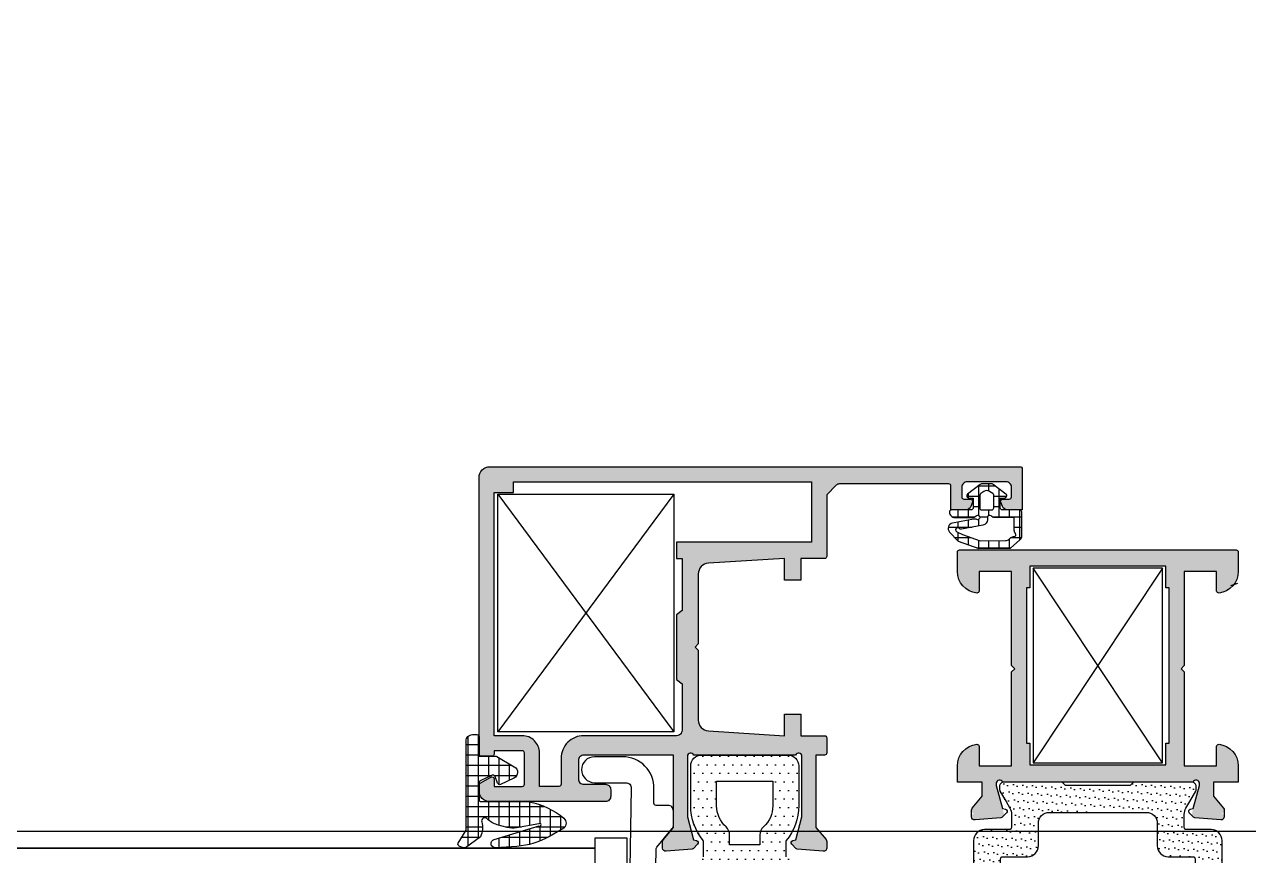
# Model space of a CAD drawing. Header units: inches. Extents: x 21 to 32698, y 13 to 3712.
# Drawn here: x 3815.39 to 3826.73, y 966.86 to 974.55 of the extents above; entities that cross this region are included whole.
import ezdxf

# ---------------------------------------------------------------- set-up
doc = ezdxf.new("R2010")
doc.units = ezdxf.units.IN
doc.header["$MEASUREMENT"] = 0
doc.set_wipeout_variables(frame=1)
for name, color, linetype, lineweight in [('Z_MİM_-KM-GLAZ', 8, 'Continuous', 25), ('Z_MİM_-KM-IZO-THERMAL', 8, 'Continuous', 25), ('Z_MİM_-KM-PATTERN-00', 8, 'Continuous', 25), ('Z_MİM_-KM-PAVEMENT', 8, 'Continuous', 25), ('Z_MİM_-KM-STRS', 8, 'Continuous', 25), ('Z_MİM_-KM-WALL-PLASTER', 8, 'Continuous', 25), ('Z_MİM_1', 8, 'Continuous', 25), ('Z_MİM_aksesuar_k', 8, 'Continuous', 25), ('Z_MİM_ALUMINIUM', 8, 'Continuous', 25), ('Z_MİM_fitiller_k', 8, 'Continuous', 25), ('Z_MİM_hatch_k', 8, 'Continuous', 25), ('Z_MİM_PROFIL', 8, 'Continuous', 25)]:
    doc.layers.add(name, color=color, linetype=linetype, lineweight=lineweight)

# ---------------------------------------------------------------- blocks, each defined once
blk = doc.blocks.new('TRETUVAR')
at = {"layer": 'Z_MİM_-KM-PATTERN-00'}
h = blk.add_hatch(dxfattribs=at)
h.set_pattern_fill('AR-B816', color=256, scale=0.3, angle=90)
h.set_pattern_definition([(90, (21322.77, 490.03), (-60.96, 4e-15), []), (180, (21322.77, 490.03), (-60.96, -60.96), [60.96, -60.96])])
h.paths.add_polyline_path([(22632.772, 2700.032), (19252.772, 2700.032), (19252.772, 2750.032), (19097.772, 2750.032), (19097.772, 2610.032), (22542.772, 2610.032), (22542.772, 2080.13), (22697.772, 2080.13), (22697.772, 1460.13), (22542.772, 1460.13), (22542.772, 980.032), (21222.771, 980.032), (21222.771, 590.032), (20152.772, 590.032), (20152.772, 980.032), (19012.772, 980.032), (19012.775, 1635.031), (18722.771, 1635.031), (18722.772, 2610.032), (18807.772, 2610.032), (18807.772, 2750.032), (18632.772, 2750.032), (18632.771, 1545.031), (18922.774, 1545.031), (18922.771, 890.032), (19882.772, 890.032), (19882.772, 665.017), (20022.751, 665.033), (20022.77, 490.032), (21322.771, 490.032), (21322.771, 890.032), (22632.772, 890.032), (22632.772, 1220.13), (22797.772, 1220.13), (22797.772, 2180.13), (22632.772, 2180.13)])
h.paths.add_polyline_path([(19082.772, 2750.032), (18822.772, 2750.032), (18822.772, 2610.032), (19082.772, 2610.032)], flags=16)
at = {"layer": 'Z_MİM_-KM-PAVEMENT'}
blk.add_lwpolyline([(22542.772, 1460.13), (22542.772, 980.032), (21222.771, 980.032), (21222.771, 590.032), (20152.772, 590.032), (20152.772, 980.032), (19012.772, 980.032), (19012.775, 1635.031), (18722.771, 1635.031), (18722.772, 2610.032), (22542.772, 2610.032), (22542.772, 2080.13), (22697.772, 2080.13), (22697.772, 1460.13)], close=True, dxfattribs=at)
blk = doc.blocks.new('-KM-AL1 150_900')
blk.add_wipeout([(151.488, -34.02), (151.726, -15.48), (149.45, -15.45), (149.45, 7.15), (9.45, 7.15), (9.45, -15.45), (7.398, -15.45), (7.567, -34.061)])
at = {"layer": 'Z_MİM_fitiller_k'}
h = blk.add_hatch(dxfattribs=at)
h.set_pattern_fill('NET', color=256, scale=0.03, angle=180, style=0)
h.set_pattern_definition([(180, (193.33287, -14.8092), (0, -0.09525), []), (270, (193.33287, -14.8092), (0.09525, 0), [])])
h.paths.add_polyline_path([(72.461, -30.389, -0.136845), (72.368, -30.334, 0.776158), (72.317, -30.363, -0.177279), (72.305, -30.5), (72.166, -30.602, -0.088217), (72.16, -30.605), (72.149, -30.605, -0.033998), (72.146, -30.604), (72.109, -30.588, -0.452425), (72.1, -30.559), (72.172, -30.44), (72.172, -29.615, -0.414214), (72.232, -29.555), (72.272, -29.555, -0.414214), (72.292, -29.575), (72.292, -29.755), (72.447, -29.755, -0.131652), (72.457, -29.758), (72.619, -29.852, -0.604052), (72.615, -29.958), (72.491, -30.017, -0.442426), (72.464, -30.005), (72.441, -29.943, 0.440011), (72.414, -29.931), (72.304, -29.983, 0.291473), (72.292, -30.001), (72.292, -30.155, 0.414214), (72.312, -30.175), (72.739, -30.175, -0.046127), (72.757, -30.177, -0.130851), (73.078, -30.33, -0.464272), (73.077, -30.421), (72.944, -30.498, -0.11389), (72.643, -30.59), (72.446, -30.603, -0.874771), (72.43, -30.526), (72.849, -30.401, 2.027799), (72.846, -30.381), (72.639, -30.418, -0.109518), (72.552, -30.414)])
at = {"layer": 'Z_MİM_hatch_k'}
h = blk.add_hatch(color=256, dxfattribs=at)
h.paths.add_polyline_path([(75.512, -29.585, 0.414214), (75.492, -29.565), (75.272, -29.565), (75.272, -29.365), (75.122, -29.365), (75.122, -29.565), (74.416, -29.521, -0.396047), (74.322, -29.421), (74.322, -28.775), (74.292, -28.745), (74.322, -28.715), (74.322, -28.069, -0.396047), (74.416, -27.969), (75.122, -27.925), (75.122, -28.125), (75.272, -28.125), (75.272, -27.925), (75.492, -27.925, 0.414214), (75.512, -27.905), (75.512, -27.336), (75.6, -27.247, -0.200592), (75.628, -27.235), (76.642, -27.235, -0.414214), (76.662, -27.255), (76.662, -27.475), (76.799, -27.475, 0.312902), (76.846, -27.443), (76.861, -27.402, 0.523343), (76.842, -27.375), (76.782, -27.375, -0.414214), (76.762, -27.355), (76.762, -27.265, -0.414214), (76.812, -27.215), (77.172, -27.215, -0.414214), (77.222, -27.265), (77.222, -27.355, -0.414214), (77.202, -27.375), (77.142, -27.375, 0.523343), (77.123, -27.402), (77.139, -27.443, 0.312902), (77.185, -27.475), (77.297, -27.475), (77.322, -27.475), (77.322, -27.095, 0.414214), (77.302, -27.075), (72.392, -27.075, 0.414214), (72.292, -27.175), (72.292, -29.735, 0.414214), (72.312, -29.755), (72.412, -29.755, 0.414214), (72.432, -29.735), (72.432, -29.705), (72.692, -29.705, -0.414214), (72.712, -29.725), (72.712, -30.015, -0.414214), (72.692, -30.035), (72.432, -30.035), (72.432, -29.965, 0.57735), (72.402, -29.948), (72.302, -30.006, 0.267949), (72.292, -30.023), (72.292, -30.075, 0.414214), (72.392, -30.175), (73.462, -30.175, 0.414214), (73.512, -30.125), (73.512, -30.065, 0.414214), (73.462, -30.015), (73.262, -30.015, -0.414214), (73.212, -29.965), (73.212, -29.795, -0.414214), (73.262, -29.745), (74.092, -29.745), (74.092, -30.415), (73.999, -30.527, 0.175452), (73.992, -30.546), (73.992, -30.605, 0.440011), (74.025, -30.635), (74.265, -30.614, 0.176327), (74.277, -30.608), (74.316, -30.569, 0.573146), (74.307, -30.536), (74.279, -30.528), (74.222, -30.315), (74.222, -29.755, -0.843039), (74.28, -29.745), (75.224, -29.745, -0.843039), (75.282, -29.755), (75.282, -30.315), (75.225, -30.528), (75.197, -30.536, 0.573146), (75.188, -30.569), (75.227, -30.608, 0.176327), (75.239, -30.614), (75.48, -30.635, 0.440011), (75.512, -30.605), (75.512, -30.546, 0.175452), (75.505, -30.527), (75.412, -30.415), (75.412, -29.745), (75.492, -29.745, 0.414214), (75.512, -29.725)])
h.paths.add_polyline_path([(72.432, -29.565), (72.432, -27.315), (72.612, -27.315), (72.612, -27.215), (75.372, -27.215), (75.372, -27.775), (74.172, -27.775), (74.122, -27.775), (74.122, -27.925), (74.172, -27.925), (74.172, -28.405), (74.122, -28.445), (74.122, -29.045), (74.172, -29.085), (74.172, -29.515, -0.414214), (74.122, -29.565), (73.262, -29.565, 0.414214), (73.052, -29.775), (73.052, -30.015, -0.414214), (73.032, -30.035), (72.852, -30.035), (72.852, -29.725, 0.414214), (72.692, -29.565)], flags=16)
h = blk.add_hatch(dxfattribs=at)
h.set_pattern_fill('NET', color=256, scale=0.03, angle=180, style=0)
h.set_pattern_definition([(180, (192.24889, -18.0343), (0, -0.09525), []), (270, (192.24889, -18.0343), (0.09525, 0), [])])
h.paths.add_polyline_path([(76.872, -27.56), (76.676, -27.598, 0.594487), (76.649, -27.681), (76.729, -27.765), (76.921, -27.831), (77.213, -27.828), (77.301, -27.752, 0.218314), (77.318, -27.714), (77.318, -27.495, 0.414214), (77.298, -27.475), (77.138, -27.475, -0.414214), (77.118, -27.455), (77.118, -27.365), (77.158, -27.365, 0.715976), (77.171, -27.329), (77.054, -27.239, 0.165518), (77.042, -27.235), (76.945, -27.235, 0.165518), (76.933, -27.239), (76.816, -27.329, 0.715976), (76.828, -27.365), (76.868, -27.365), (76.868, -27.455, -0.414214), (76.848, -27.475), (76.668, -27.475, 0.414214), (76.648, -27.495, 0.414214), (76.698, -27.545), (76.86, -27.545, 0.196262), (76.895, -27.531, -1.871962), (76.901, -27.564, 0.148726)])
h.paths.add_polyline_path([(77.058, -27.455), (77.058, -27.339, 0.255859), (77.049, -27.323), (77.02, -27.304, 0.292354), (76.967, -27.304), (76.938, -27.323, 0.255859), (76.928, -27.339), (76.928, -27.455, 0.414214), (76.948, -27.475), (77.038, -27.475, 0.414214)], flags=16)
h.paths.add_polyline_path([(77.068, -27.545, -0.196262), (77.033, -27.531, 0.664495), (76.999, -27.545), (76.999, -27.566, -0.360529), (76.958, -27.615), (76.759, -27.653, -0.267949), (76.74, -27.646, 1.211391), (76.716, -27.677), (76.768, -27.704), (76.932, -27.761), (77.168, -27.759, 0.177462), (77.201, -27.747), (77.217, -27.732, -0.175046), (77.249, -27.72, 0.629075), (77.26, -27.696, -0.175045), (77.248, -27.664), (77.248, -27.545)], flags=16)
h = blk.add_hatch(dxfattribs=at)
h.set_pattern_fill('DOTS', color=256, scale=0.05, angle=180, style=0)
h.set_pattern_definition([(180, (168.31831, 41.39301), (-0.0396875, -0.079375), [0, -0.079375])])
h.paths.add_polyline_path([(74.252, -29.845, -0.414214), (74.352, -29.745), (75.152, -29.745, -0.414214), (75.252, -29.845), (75.252, -30.215, -0.178739), (75.132, -30.54), (75.132, -30.704), (75.267, -30.715, -0.267949), (75.308, -30.744), (75.554, -31.272), (75.571, -31.504, -0.434812), (75.551, -31.525), (75.036, -31.525), (75.032, -31.618, 0.017432), (75.032, -31.625), (75.004, -32.443, 0.450467), (75.024, -32.465), (75.054, -32.465, -0.791418), (75.076, -32.56), (74.984, -32.606), (74.922, -33.108, -0.378866), (74.902, -33.125), (74.672, -33.125, -1.732051), (74.715, -33.05, 0.300347), (74.712, -32.995), (74.712, -32.702, 0.891613), (74.199, -32.554), (74.284, -32.849, -0.810647), (74.18, -32.904), (74.036, -32.732, -0.176327), (74.012, -32.667), (74.012, -32.265), (74.212, -32.265), (74.212, -30.763, -0.388879), (74.258, -30.714), (74.372, -30.704), (74.372, -30.54, -0.178739), (74.252, -30.215)])
h.paths.add_polyline_path([(74.612, -30.575), (74.612, -30.434, -0.255924), (74.492, -30.215), (74.492, -29.985), (75.012, -29.985), (75.012, -30.215, -0.255924), (74.892, -30.434), (74.892, -30.575)], flags=16)
h.paths.add_polyline_path([(74.452, -30.975), (74.452, -32.175), (74.61, -32.175, -0.105295), (74.792, -32.284), (74.792, -30.975)], flags=16)
h.paths.add_polyline_path([(74.942, -30.975), (74.942, -31.285), (75.296, -31.285), (75.151, -30.975)], flags=16)
h = blk.add_hatch(dxfattribs=at)
h.set_pattern_fill('DOTS', color=256, scale=0.05, angle=240, style=0)
h.set_pattern_definition([(240, (599.646606, 28.59461), (0.048897016, -0.074057883), [0, -0.079375])])
h.paths.add_polyline_path([(77.116, -30.079, -0.131652), (77.112, -30.064), (77.112, -30.035, -0.414214), (77.152, -29.995), (77.692, -29.995), (77.722, -30.025), (78.322, -30.025), (78.352, -29.995), (78.892, -29.995, -0.414214), (78.932, -30.035), (78.932, -30.064, -0.131652), (78.928, -30.079), (78.873, -30.175), (78.838, -30.235, 0.131652), (78.822, -30.295), (78.822, -30.415, 0.414214), (78.842, -30.435), (79.072, -30.435, -0.414214), (79.172, -30.535), (79.172, -31.28, -0.236068), (79.152, -31.315), (79.032, -31.315, -0.414214), (79.012, -31.295), (79.012, -31.195), (78.822, -31.195), (78.822, -31.495), (78.822, -31.795), (79.012, -31.795), (79.012, -31.695, -0.414214), (79.032, -31.675), (79.152, -31.675, -0.414214), (79.172, -31.695), (79.172, -31.855, -0.414214), (79.072, -31.955), (78.842, -31.955, 0.414214), (78.822, -31.975), (78.822, -32.096, 0.131652), (78.838, -32.156), (78.873, -32.215), (78.928, -32.312, -0.131652), (78.932, -32.327), (78.932, -32.355, -0.414214), (78.892, -32.395), (78.352, -32.395), (78.322, -32.365), (77.722, -32.365), (77.692, -32.395), (77.152, -32.395, -0.414214), (77.112, -32.355), (77.112, -32.327, -0.131652), (77.116, -32.312), (77.172, -32.215), (77.206, -32.156, 0.131652), (77.222, -32.096), (77.222, -31.975, 0.414214), (77.202, -31.955), (76.972, -31.955, -0.414214), (76.872, -31.855), (76.872, -31.695, -0.414214), (76.892, -31.675), (77.012, -31.675, -0.414214), (77.032, -31.695), (77.032, -31.795), (77.222, -31.795), (77.222, -31.495), (77.222, -31.195), (77.032, -31.195), (77.032, -31.295, -0.414214), (77.012, -31.315), (76.892, -31.315, -0.236068), (76.872, -31.28), (76.872, -30.535, -0.414214), (76.972, -30.435), (77.202, -30.435, 0.414214), (77.222, -30.415), (77.222, -30.295, 0.131652), (77.206, -30.235), (77.172, -30.175)])
h.paths.add_polyline_path([(77.572, -30.275, 0.414214), (77.472, -30.375), (77.472, -30.585, -0.414214), (77.372, -30.685), (77.142, -30.685, 0.414214), (77.122, -30.705), (77.122, -30.975, 0.414214), (77.142, -30.995), (77.322, -30.995, -0.414214), (77.422, -31.095), (77.422, -32.095, 0.414214), (77.442, -32.115), (78.602, -32.115, 0.414214), (78.622, -32.095), (78.622, -31.095, -0.414214), (78.722, -30.995), (78.902, -30.995, 0.414214), (78.922, -30.975), (78.922, -30.705, 0.414214), (78.902, -30.685), (78.672, -30.685, -0.414214), (78.572, -30.585), (78.572, -30.375, 0.414214), (78.472, -30.275)], flags=16)
h = blk.add_hatch(dxfattribs=at)
h.set_pattern_fill('DOTS', color=256, scale=0.05, angle=60, style=0)
h.set_pattern_definition([(60, (-350.96638, -101.76878), (-0.048897016, 0.074057883), [0, -0.079375])])
h.paths.add_polyline_path([(77.116, -30.079, -0.131652), (77.112, -30.064), (77.112, -30.035, -0.414214), (77.152, -29.995), (77.692, -29.995), (77.722, -30.025), (78.322, -30.025), (78.352, -29.995), (78.892, -29.995, -0.414214), (78.932, -30.035), (78.932, -30.064, -0.131652), (78.928, -30.079), (78.873, -30.175), (78.838, -30.235, 0.131652), (78.822, -30.295), (78.822, -30.415, 0.414214), (78.842, -30.435), (79.072, -30.435, -0.414214), (79.172, -30.535), (79.172, -31.28, -0.236068), (79.152, -31.315), (79.032, -31.315, -0.414214), (79.012, -31.295), (79.012, -31.195), (78.822, -31.195), (78.822, -31.495), (78.822, -31.795), (79.012, -31.795), (79.012, -31.695, -0.414214), (79.032, -31.675), (79.152, -31.675, -0.414214), (79.172, -31.695), (79.172, -31.855, -0.414214), (79.072, -31.955), (78.842, -31.955, 0.414214), (78.822, -31.975), (78.822, -32.096, 0.131652), (78.838, -32.156), (78.873, -32.215), (78.928, -32.312, -0.131652), (78.932, -32.327), (78.932, -32.355, -0.414214), (78.892, -32.395), (78.352, -32.395), (78.322, -32.365), (77.722, -32.365), (77.692, -32.395), (77.152, -32.395, -0.414214), (77.112, -32.355), (77.112, -32.327, -0.131652), (77.116, -32.312), (77.172, -32.215), (77.206, -32.156, 0.131652), (77.222, -32.096), (77.222, -31.975, 0.414214), (77.202, -31.955), (76.972, -31.955, -0.414214), (76.872, -31.855), (76.872, -31.695, -0.414214), (76.892, -31.675), (77.012, -31.675, -0.414214), (77.032, -31.695), (77.032, -31.795), (77.222, -31.795), (77.222, -31.495), (77.222, -31.195), (77.032, -31.195), (77.032, -31.295, -0.414214), (77.012, -31.315), (76.892, -31.315, -0.236068), (76.872, -31.28), (76.872, -30.535, -0.414214), (76.972, -30.435), (77.202, -30.435, 0.414214), (77.222, -30.415), (77.222, -30.295, 0.131652), (77.206, -30.235), (77.172, -30.175)])
h.paths.add_polyline_path([(77.572, -30.275, 0.414214), (77.472, -30.375), (77.472, -30.585, -0.414214), (77.372, -30.685), (77.142, -30.685, 0.414214), (77.122, -30.705), (77.122, -30.975, 0.414214), (77.142, -30.995), (77.322, -30.995, -0.414214), (77.422, -31.095), (77.422, -32.095, 0.414214), (77.442, -32.115), (78.602, -32.115, 0.414214), (78.622, -32.095), (78.622, -31.095, -0.414214), (78.722, -30.995), (78.902, -30.995, 0.414214), (78.922, -30.975), (78.922, -30.705, 0.414214), (78.902, -30.685), (78.672, -30.685, -0.414214), (78.572, -30.585), (78.572, -30.375, 0.414214), (78.472, -30.275)], flags=16)
at = {"layer": 'Z_MİM_PROFIL'}
h = blk.add_hatch(color=256, dxfattribs=at)
h.paths.add_polyline_path([(79.302, -27.845, -0.414214), (79.322, -27.865), (79.322, -28.046, -0.381966), (79.144, -28.245, -0.447214), (79.122, -28.225), (79.122, -28.045), (78.822, -28.045), (78.822, -28.915), (78.792, -28.945), (78.822, -28.975), (78.822, -29.845), (79.122, -29.845), (79.122, -29.665, -0.447214), (79.144, -29.645, -0.381966), (79.322, -29.844), (79.322, -29.995), (79.092, -29.995), (79.092, -30.125), (79.185, -30.237, -0.697699), (79.157, -30.286, -1.138359), (79.16, -30.345), (78.919, -30.324, -0.176327), (78.907, -30.318), (78.889, -30.3), (78.97, -29.995), (78.96, -29.995, 0.707107), (78.904, -29.995), (78.022, -29.995), (77.14, -29.995, 0.843039), (77.082, -30.005), (77.082, -30.025), (77.156, -30.3), (77.137, -30.318, -0.176327), (77.125, -30.324), (76.885, -30.345, -1.138359), (76.887, -30.286, -0.697699), (76.859, -30.237), (76.952, -30.125), (76.952, -29.995), (76.722, -29.995), (76.722, -29.844, -0.381966), (76.9, -29.645, -0.447214), (76.922, -29.665), (76.922, -29.845), (77.222, -29.845), (77.222, -28.975), (77.252, -28.945), (77.222, -28.915), (77.222, -28.045), (76.922, -28.045), (76.922, -28.225, -0.447214), (76.9, -28.245, -0.381966), (76.722, -28.046), (76.722, -27.865, -0.414214), (76.742, -27.845), (78.022, -27.845)])
h.paths.add_polyline_path([(78.652, -29.835), (78.022, -29.835), (77.392, -29.835), (77.392, -29.635), (77.362, -29.635), (77.362, -28.195), (77.392, -28.195), (77.392, -27.995), (78.022, -27.995), (78.652, -27.995), (78.652, -28.195), (78.682, -28.195), (78.682, -29.635), (78.652, -29.635)], flags=16)
h = blk.add_hatch(color=256, dxfattribs=at)
h.paths.add_polyline_path([(79.302, -27.845, -0.414214), (79.322, -27.865), (79.322, -28.046, -0.381966), (79.144, -28.245, -0.447214), (79.122, -28.225), (79.122, -28.045), (78.822, -28.045), (78.822, -28.915), (78.792, -28.945), (78.822, -28.975), (78.822, -29.845), (79.122, -29.845), (79.122, -29.665, -0.447214), (79.144, -29.645, -0.381966), (79.322, -29.844), (79.322, -29.995), (79.092, -29.995), (79.092, -30.125), (79.185, -30.237, -0.697699), (79.157, -30.286, -1.138359), (79.16, -30.345), (78.919, -30.324, -0.176327), (78.907, -30.318), (78.889, -30.3), (78.97, -29.995), (78.96, -29.995, 0.707107), (78.904, -29.995), (78.022, -29.995), (77.14, -29.995, 0.843039), (77.082, -30.005), (77.082, -30.025), (77.156, -30.3), (77.137, -30.318, -0.176327), (77.125, -30.324), (76.885, -30.345, -1.138359), (76.887, -30.286, -0.697699), (76.859, -30.237), (76.952, -30.125), (76.952, -29.995), (76.722, -29.995), (76.722, -29.844, -0.381966), (76.9, -29.645, -0.447214), (76.922, -29.665), (76.922, -29.845), (77.222, -29.845), (77.222, -28.975), (77.252, -28.945), (77.222, -28.915), (77.222, -28.045), (76.922, -28.045), (76.922, -28.225, -0.447214), (76.9, -28.245, -0.381966), (76.722, -28.046), (76.722, -27.865, -0.414214), (76.742, -27.845), (78.022, -27.845)])
h.paths.add_polyline_path([(78.652, -29.835), (78.022, -29.835), (77.392, -29.835), (77.392, -29.635), (77.362, -29.635), (77.362, -28.195), (77.392, -28.195), (77.392, -27.995), (78.022, -27.995), (78.652, -27.995), (78.652, -28.195), (78.682, -28.195), (78.682, -29.635), (78.652, -29.635)], flags=16)
blk.add_lwpolyline([(79.172, -31.28), (79.172, -30.535, 0.414214), (79.072, -30.435), (78.842, -30.435, -0.414214), (78.822, -30.415), (78.822, -30.295, -0.131652), (78.838, -30.235), (78.873, -30.175), (78.928, -30.079, 0.131652), (78.932, -30.064), (78.932, -30.035, 0.414214), (78.892, -29.995), (78.352, -29.995), (78.322, -30.025), (77.722, -30.025), (77.692, -29.995), (77.152, -29.995, 0.414214), (77.112, -30.035), (77.112, -30.064, 0.131652), (77.116, -30.079), (77.172, -30.175), (77.206, -30.235, -0.131652), (77.222, -30.295), (77.222, -30.415, -0.414214), (77.202, -30.435), (76.972, -30.435, 0.414214), (76.872, -30.535), (76.872, -31.28, 0.236068)], format="xyb")
blk.add_lwpolyline([(77.372, -30.685, 0.414214), (77.472, -30.585), (77.472, -30.375, -0.414214), (77.572, -30.275), (78.472, -30.275, -0.414214), (78.572, -30.375), (78.572, -30.585, 0.414214), (78.672, -30.685), (78.902, -30.685, -0.414214), (78.922, -30.705), (78.922, -30.975, -0.414214), (78.902, -30.995), (78.722, -30.995, 0.414214), (78.622, -31.095), (78.622, -32.095, -0.414214), (78.602, -32.115), (77.442, -32.115, -0.414214), (77.422, -32.095), (77.422, -31.095, 0.414214), (77.322, -30.995), (77.142, -30.995, -0.414214), (77.122, -30.975), (77.122, -30.705, -0.414214), (77.142, -30.685)], format="xyb", close=True)
blk.add_lwpolyline([(73.665, -31.365), (73.665, -30.515), (73.365, -30.515), (73.365, -32.915), (73.665, -32.915), (73.665, -32.065)])
at = {"layer": 'Z_MİM_1'}
blk.add_line((79.316, -28.157), (79.249, -28.179), dxfattribs=at)
blk.add_line((79.316, -28.157), (79.249, -28.179), dxfattribs=at)
at = {"layer": 'Z_MİM_aksesuar_k'}
for p, q in [((74.097, -27.329), (72.467, -29.529)), ((72.467, -27.329), (74.097, -29.529)), ((78.622, -29.815), (77.422, -28.015)), ((78.622, -28.015), (77.422, -29.815)), ((78.622, -29.815), (77.422, -28.015)), ((78.622, -28.015), (77.422, -29.815)), ((24.145, -30.605), (73.365, -30.605)), ((73.365, -30.605), (24.145, -30.605)), ((73.365, -30.605), (73.365, -32.805))]:
    blk.add_line(p, q, dxfattribs=at)
for points in [[(72.467, -27.329), (74.097, -27.329), (74.097, -29.529), (72.467, -29.529)], [(78.622, -29.815), (78.622, -28.015), (77.422, -28.015), (77.422, -29.815)], [(78.622, -29.815), (78.622, -28.015), (77.422, -28.015), (77.422, -29.815)]]:
    blk.add_lwpolyline(points, close=True, dxfattribs=at)
at = {"layer": 'Z_MİM_ALUMINIUM', "elevation": 0.002}
blk.add_lwpolyline([(16.713, -30.45), (142.175, -30.45)], dxfattribs=at)
at = {"layer": 'Z_MİM_fitiller_k'}
for points in [[(77.118, -27.455), (77.118, -27.365), (77.158, -27.365, 0.715976), (77.171, -27.329), (77.054, -27.239, 0.165518), (77.042, -27.235), (76.945, -27.235, 0.165518), (76.933, -27.239), (76.816, -27.329, 0.715976), (76.828, -27.365), (76.868, -27.365), (76.868, -27.455, -0.414214), (76.848, -27.475), (76.668, -27.475, 0.414214), (76.648, -27.495, 0.414214), (76.698, -27.545), (76.86, -27.545, 0.196262), (76.895, -27.531, -1.871962), (76.901, -27.564, 0.148078), (76.872, -27.56, 0.000634), (76.872, -27.56), (76.676, -27.598, 0.594487), (76.649, -27.681), (76.729, -27.765), (76.921, -27.831), (77.213, -27.828), (77.301, -27.752, 0.218314), (77.318, -27.714), (77.318, -27.495, 0.414214), (77.298, -27.475), (77.138, -27.475, -0.414214)], [(77.02, -27.304, 0.292354), (76.967, -27.304), (76.938, -27.323, 0.255859), (76.928, -27.339), (76.928, -27.455, 0.414214), (76.948, -27.475), (77.038, -27.475, 0.414214), (77.058, -27.455), (77.058, -27.339, 0.255859), (77.049, -27.323)], [(76.716, -27.677), (76.768, -27.704), (76.932, -27.761), (77.168, -27.759, 0.177462), (77.201, -27.747), (77.217, -27.732, -0.175046), (77.249, -27.72, 0.629806), (77.26, -27.696, -0.000523), (77.26, -27.696, -0.175045), (77.248, -27.664), (77.248, -27.545), (77.068, -27.545, -0.196262), (77.033, -27.531, 0.664495), (76.999, -27.545), (76.999, -27.566, -0.360529), (76.958, -27.615), (76.759, -27.653, -0.267949), (76.74, -27.646, 1.211391)], [(72.172, -29.615, -0.414214), (72.232, -29.555), (72.272, -29.555, -0.414214), (72.292, -29.575), (72.292, -29.755), (72.447, -29.755, -0.131652), (72.457, -29.758), (72.619, -29.852, -0.604052), (72.615, -29.958), (72.491, -30.017, -0.442426), (72.464, -30.005), (72.441, -29.943, 0.440011), (72.414, -29.931), (72.304, -29.983, 0.291473), (72.292, -30.001), (72.292, -30.155, 0.414214), (72.312, -30.175), (72.739, -30.175, -0.046127), (72.757, -30.177, -0.130851), (73.078, -30.33, -0.464272), (73.077, -30.421), (72.944, -30.498, -0.11389), (72.643, -30.59), (72.446, -30.603, -0.916331), (72.433, -30.525), (72.849, -30.401, 2.027799), (72.846, -30.381), (72.639, -30.418, -0.109518), (72.552, -30.414), (72.461, -30.389, -0.136845), (72.368, -30.334, 0.776158), (72.317, -30.363, -0.177279), (72.305, -30.5), (72.166, -30.602, -0.088217), (72.16, -30.605), (72.149, -30.605, -0.033998), (72.146, -30.604), (72.109, -30.588, -0.452425), (72.1, -30.559), (72.172, -30.44)]]:
    blk.add_lwpolyline(points, format="xyb", close=True, dxfattribs=at)
at = {"layer": 'Z_MİM_hatch_k'}
for points in [[(72.292, -29.735), (72.292, -27.175, -0.414214), (72.392, -27.075), (77.302, -27.075, -0.414214), (77.322, -27.095), (77.322, -27.475), (77.185, -27.475, -0.312902), (77.139, -27.443), (77.123, -27.402, -0.523343), (77.142, -27.375), (77.202, -27.375, 0.414214), (77.222, -27.355), (77.222, -27.265, 0.414214), (77.172, -27.215), (76.812, -27.215, 0.414214), (76.762, -27.265), (76.762, -27.355, 0.414214), (76.782, -27.375), (76.842, -27.375, -0.523343), (76.861, -27.402), (76.846, -27.443, -0.312902), (76.799, -27.475), (76.662, -27.475), (76.662, -27.255, 0.414214), (76.642, -27.235), (75.628, -27.235, 0.200592), (75.6, -27.247), (75.512, -27.336), (75.512, -27.905, -0.414214), (75.492, -27.925), (75.272, -27.925), (75.272, -28.125), (75.122, -28.125), (75.122, -27.925), (74.416, -27.969, 0.396047), (74.322, -28.069), (74.322, -28.715), (74.292, -28.745), (74.322, -28.775), (74.322, -29.421, 0.396047), (74.416, -29.521), (75.122, -29.565), (75.122, -29.365), (75.272, -29.365), (75.272, -29.565), (75.492, -29.565, -0.414214), (75.512, -29.585), (75.512, -29.725, -0.414214), (75.492, -29.745), (75.412, -29.745), (75.412, -30.415), (75.505, -30.527, -0.175452), (75.512, -30.546), (75.512, -30.605, -0.440011), (75.48, -30.635), (75.239, -30.614, -0.176327), (75.227, -30.608), (75.188, -30.569, -0.573146), (75.197, -30.536), (75.225, -30.528), (75.282, -30.315), (75.282, -29.755, 0.843039), (75.224, -29.745), (74.28, -29.745, 0.843039), (74.222, -29.755), (74.222, -30.315), (74.279, -30.528), (74.307, -30.536, -0.573146), (74.316, -30.569), (74.277, -30.608, -0.176327), (74.265, -30.614), (74.025, -30.635, -0.440011), (73.992, -30.605), (73.992, -30.546, -0.175452), (73.999, -30.527), (74.092, -30.415), (74.092, -29.745), (73.262, -29.745, 0.414214), (73.212, -29.795), (73.212, -29.965, 0.414214), (73.262, -30.015), (73.462, -30.015, -0.414214), (73.512, -30.065), (73.512, -30.125, -0.414214), (73.462, -30.175), (72.392, -30.175, -0.414214), (72.292, -30.075), (72.292, -30.023, -0.267949), (72.302, -30.006), (72.402, -29.948, -0.57735), (72.432, -29.965), (72.432, -30.035), (72.692, -30.035, 0.414214), (72.712, -30.015), (72.712, -29.725, 0.414214), (72.692, -29.705), (72.432, -29.705), (72.432, -29.735, -0.414214), (72.412, -29.755), (72.312, -29.755, -0.414214)], [(72.852, -29.725, 0.414214), (72.692, -29.565), (72.432, -29.565), (72.432, -27.315), (72.612, -27.315), (72.612, -27.215), (75.372, -27.215), (75.372, -27.775), (74.172, -27.775), (74.122, -27.775), (74.122, -27.925), (74.172, -27.925), (74.172, -28.405), (74.122, -28.445), (74.122, -29.045), (74.172, -29.085), (74.172, -29.515, -0.414214), (74.122, -29.565), (73.262, -29.565, 0.414214), (73.052, -29.775), (73.052, -30.015, -0.414214), (73.032, -30.035), (72.852, -30.035)], [(74.172, -29.515, -0.414214), (74.122, -29.565), (73.262, -29.565, 0.414214), (73.052, -29.775), (73.052, -30.015, -0.414214), (73.032, -30.035), (72.852, -30.035), (72.852, -29.725, 0.414214), (72.692, -29.565), (72.432, -29.565), (72.432, -27.315), (72.612, -27.315), (72.612, -27.215), (75.372, -27.215), (75.372, -27.775), (74.172, -27.775), (74.122, -27.775), (74.122, -27.925), (74.172, -27.925), (74.172, -28.405), (74.122, -28.445), (74.122, -29.045), (74.172, -29.085)], [(72.852, -29.725, 0.414214), (72.692, -29.565), (72.432, -29.565), (72.432, -27.315), (72.612, -27.315), (72.612, -27.215), (75.372, -27.215), (75.372, -27.775), (74.172, -27.775), (74.122, -27.775), (74.122, -27.925), (74.172, -27.925), (74.172, -28.405), (74.122, -28.445), (74.122, -29.045), (74.172, -29.085), (74.172, -29.515, -0.414214), (74.122, -29.565), (73.262, -29.565, 0.414214), (73.052, -29.775), (73.052, -30.015, -0.414214), (73.032, -30.035), (72.852, -30.035)], [(74.612, -30.575), (74.612, -30.484, 0.213422), (74.579, -30.409, -0.213422), (74.492, -30.215), (74.492, -29.985), (75.012, -29.985), (75.012, -30.215, -0.213422), (74.926, -30.409, 0.213422), (74.892, -30.484), (74.892, -30.575)]]:
    blk.add_lwpolyline(points, format="xyb", close=True, dxfattribs=at)
for points in [[(73.912, -30.055, 0.419335), (73.622, -29.76), (73.362, -29.76, 1), (73.362, -30), (73.652, -30, -0.419335), (73.702, -30.051), (73.677, -31.53, 0.198912)], [(73.911, -31.833), (73.933, -30.609, -0.170958), (73.937, -30.596), (74.081, -30.424, 0.175452), (74.092, -30.392), (74.092, -30.26, 0.414214), (74.042, -30.21), (73.932, -30.21, -0.414214), (73.912, -30.19), (73.912, -30.04)], [(74.372, -30.685), (74.372, -30.548, 0.175046), (74.368, -30.535, -0.175046), (74.252, -30.215), (74.252, -29.845, -0.414214), (74.352, -29.745), (75.152, -29.745, -0.414214), (75.252, -29.845), (75.252, -30.215, -0.175046), (75.137, -30.535, 0.175046), (75.132, -30.548), (75.132, -30.685, 0.388879)]]:
    blk.add_lwpolyline(points, format="xyb", dxfattribs=at)
at = {"layer": 'Z_MİM_PROFIL'}
blk.add_lwpolyline([(79.322, -28.046, -0.381966), (79.144, -28.245, -0.447214), (79.122, -28.225), (79.122, -28.045), (78.822, -28.045), (78.822, -28.915), (78.792, -28.945), (78.822, -28.975), (78.822, -29.845), (79.122, -29.845), (79.122, -29.665, -0.447214), (79.144, -29.645, -0.381966), (79.322, -29.844), (79.322, -29.995), (79.092, -29.995), (79.092, -30.125), (79.185, -30.237, -0.175452), (79.192, -30.256), (79.192, -30.315, -0.440011), (79.16, -30.345), (78.919, -30.324, -0.176327), (78.907, -30.318), (78.868, -30.279, -0.573146), (78.877, -30.246), (78.905, -30.238), (78.962, -30.025), (78.962, -30.005, 0.843039), (78.904, -29.995), (78.022, -29.995), (77.14, -29.995, 0.843039), (77.082, -30.005), (77.082, -30.025), (77.139, -30.238), (77.167, -30.246, -0.573146), (77.176, -30.279), (77.137, -30.318, -0.176327), (77.125, -30.324), (76.885, -30.345, -0.440011), (76.852, -30.315), (76.852, -30.256, -0.175452), (76.859, -30.237), (76.952, -30.125), (76.952, -29.995), (76.722, -29.995), (76.722, -29.844, -0.381966), (76.9, -29.645, -0.447214), (76.922, -29.665), (76.922, -29.845), (77.222, -29.845), (77.222, -28.975), (77.252, -28.945), (77.222, -28.915), (77.222, -28.045), (76.922, -28.045), (76.922, -28.225, -0.447214), (76.9, -28.245, -0.381966), (76.722, -28.046), (76.722, -27.865, -0.414214), (76.742, -27.845), (78.022, -27.845), (79.302, -27.845, -0.414214), (79.322, -27.865)], format="xyb", close=True, dxfattribs=at)
blk.add_lwpolyline([(79.322, -28.046, -0.381966), (79.144, -28.245, -0.447214), (79.122, -28.225), (79.122, -28.045), (78.822, -28.045), (78.822, -28.915), (78.792, -28.945), (78.822, -28.975), (78.822, -29.845), (79.122, -29.845), (79.122, -29.665, -0.447214), (79.144, -29.645, -0.381966), (79.322, -29.844), (79.322, -29.995), (79.092, -29.995), (79.092, -30.125), (79.185, -30.237, -0.175452), (79.192, -30.256), (79.192, -30.315, -0.440011), (79.16, -30.345), (78.919, -30.324, -0.176327), (78.907, -30.318), (78.868, -30.279, -0.573146), (78.877, -30.246), (78.905, -30.238), (78.962, -30.025), (78.962, -30.005, 0.843039), (78.904, -29.995), (78.022, -29.995), (77.14, -29.995, 0.843039), (77.082, -30.005), (77.082, -30.025), (77.139, -30.238), (77.167, -30.246, -0.573146), (77.176, -30.279), (77.137, -30.318, -0.176327), (77.125, -30.324), (76.885, -30.345, -0.440011), (76.852, -30.315), (76.852, -30.256, -0.175452), (76.859, -30.237), (76.952, -30.125), (76.952, -29.995), (76.722, -29.995), (76.722, -29.844, -0.381966), (76.9, -29.645, -0.447214), (76.922, -29.665), (76.922, -29.845), (77.222, -29.845), (77.222, -28.975), (77.252, -28.945), (77.222, -28.915), (77.222, -28.045), (76.922, -28.045), (76.922, -28.225, -0.447214), (76.9, -28.245, -0.381966), (76.722, -28.046), (76.722, -27.865, -0.414214), (76.742, -27.845), (78.022, -27.845), (79.302, -27.845, -0.414214), (79.322, -27.865)], format="xyb", close=True, dxfattribs=at)
blk.add_lwpolyline([(78.652, -29.635), (78.682, -29.635), (78.682, -28.195), (78.652, -28.195), (78.652, -27.995), (78.022, -27.995), (77.392, -27.995), (77.392, -28.195), (77.362, -28.195), (77.362, -29.635), (77.392, -29.635), (77.392, -29.835), (78.022, -29.835), (78.652, -29.835)], close=True, dxfattribs=at)
blk.add_lwpolyline([(78.652, -29.635), (78.682, -29.635), (78.682, -28.195), (78.652, -28.195), (78.652, -27.995), (78.022, -27.995), (77.392, -27.995), (77.392, -28.195), (77.362, -28.195), (77.362, -29.635), (77.392, -29.635), (77.392, -29.835), (78.022, -29.835), (78.652, -29.835)], close=True, dxfattribs=at)

msp = doc.modelspace()

# ---------------------------------------------------------------- linework, layer by layer
at = {"layer": 'Z_MİM_-KM-IZO-THERMAL'}
msp.add_lwpolyline([(4654.257, 1293.058), (4654.257, 969.583), (3319.258, 969.583), (3319.258, 1624.583), (3029.258, 1624.583), (3029.258, 2594.584), (6844.258, 2594.584), (6844.258, 969.583), (5329.257, 969.583), (5329.257, 1293.058)], dxfattribs=at)
at = {"layer": 'Z_MİM_-KM-WALL-PLASTER'}
msp.add_lwpolyline([(4656.757, 1293.058), (4656.757, 967.083), (3316.758, 967.083), (3316.758, 1622.083), (3026.758, 1622.083), (3026.758, 2597.084), (6846.758, 2597.084), (6846.758, 967.083), (5326.757, 967.083), (5326.757, 1293.058)], dxfattribs=at)

# ---------------------------------------------------------------- block references
at = {"layer": 'Z_MİM_-KM-STRS'}
msp.add_blockref('TRETUVAR', (-15696.014, -12.949), dxfattribs=at)

# ---------------------------------------------------------------- next in the draw order: block references
at = {"layer": 'Z_MİM_-KM-GLAZ'}
msp.add_blockref('-KM-AL1 150_900', (3747.308, 997.533), dxfattribs=at)

doc.saveas('drawing.dxf')
